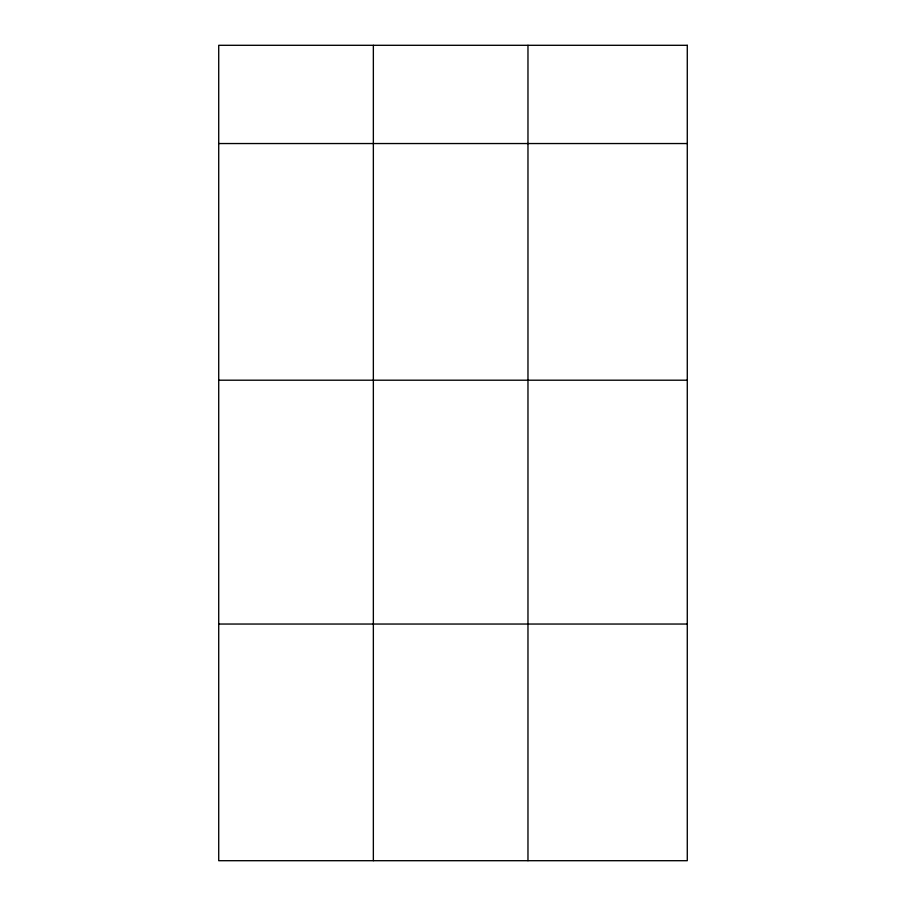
<?xml version="1.0" encoding="UTF-8"?>
<svg xmlns="http://www.w3.org/2000/svg" width="906" height="906" viewBox="0 0 906 906"><rect width="100%" height="100%" fill="white"/><g stroke="black" fill="none" stroke-linecap="round" stroke-linejoin="round"><path stroke-width="1.36" d="M218.72 143.544L687.28 143.544M218.72 380.203L687.28 380.203M218.72 624.041L687.28 624.041M527.971 45.3L527.971 860.7M373.351 45.3L373.351 860.7M687.28 45.3L218.72 45.3L218.72 860.7L687.28 860.7L687.28 45.3"/></g></svg>
